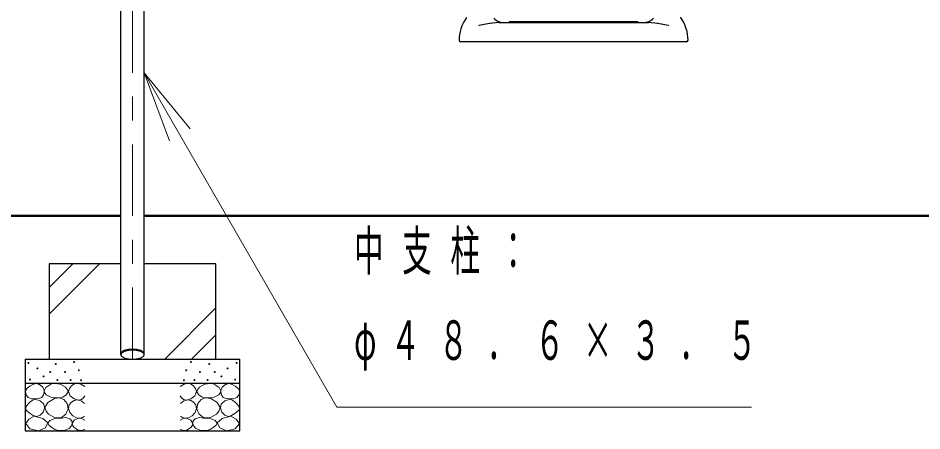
# Model space of a CAD drawing. Units: millimetres on the paper, scale 1:50. Extents: x 197 to 617, y 140 to 437.
# Drawn here: x 297.84 to 335.75, y 204.46 to 221.74 of the extents above; entities that cross this region are included whole.
import ezdxf

# ---------------------------------------------------------------- set-up
doc = ezdxf.new("R2010")
doc.units = ezdxf.units.MM
doc.linetypes.add('USER2', pattern=[6, 3, -1, 1, -1])
doc.layers.add('線', color=2, linetype='Continuous', lineweight=25)
doc.layers.add('補助', color=2, linetype='Continuous', lineweight=13)
doc.styles.add('ＭＳ ゴシック', font='')
doc.styles.get('ＭＳ ゴシック').set_extended_font_data('MS Gothic')

msp = doc.modelspace()

# ---------------------------------------------------------------- linework, layer by layer
at = {"layer": '線', "color": 1, "linetype": 'USER2', "lineweight": 13}
msp.add_line((302.642, 207.455), (302.642, 253.435), dxfattribs=at)
at = {"layer": '線', "color": 7}
for p, q in [((302.156, 207.645), (302.156, 250.107)), ((303.128, 207.645), (303.128, 250.107)), ((299.142, 211.455), (299.142, 207.455)), ((302.156, 211.455), (299.142, 211.455)), ((306.142, 211.455), (303.128, 211.455)), ((306.142, 207.455), (306.142, 211.455)), ((298.142, 207.455), (298.142, 204.455)), ((298.142, 207.455), (307.142, 207.455)), ((307.142, 204.455), (307.142, 207.455)), ((298.142, 206.455), (307.142, 206.455)), ((298.142, 204.455), (307.142, 204.455))]:
    msp.add_line(p, q, dxfattribs=at)
at = {"layer": '線', "color": 131}
for p, q in [((318.003, 221.555), (324.282, 221.555)), ((318.443, 221.589), (318.438, 221.575)), ((318.452, 221.595), (318.553, 221.595)), ((318.553, 221.595), (323.732, 221.595)), ((323.732, 221.595), (323.832, 221.595)), ((323.847, 221.575), (323.842, 221.589)), ((325.882, 220.755), (316.402, 220.755))]:
    msp.add_line(p, q, dxfattribs=at)
at = {"layer": '線', "color": 7, "lineweight": 50}
for p, q in [((302.156, 213.455), (240.122, 213.455)), ((365.162, 213.455), (303.128, 213.455))]:
    msp.add_line(p, q, dxfattribs=at)
at = {"layer": '線', "color": 7, "lineweight": 13}
for p, q in [((303.993, 207.455), (306.142, 209.605)), ((305.116, 207.455), (306.142, 208.482))]:
    msp.add_line(p, q, dxfattribs=at)
at = {"layer": '線'}
msp.add_lwpolyline([(303.128, 207.682), (303.124, 207.707), (303.112, 207.731), (303.091, 207.755), (303.063, 207.777), (303.028, 207.798), (302.986, 207.816), (302.938, 207.833), (302.885, 207.847), (302.828, 207.858), (302.768, 207.866), (302.706, 207.87), (302.642, 207.872), (302.579, 207.87), (302.517, 207.866), (302.456, 207.858), (302.399, 207.847), (302.346, 207.833), (302.299, 207.816), (302.257, 207.798), (302.221, 207.777), (302.193, 207.755), (302.173, 207.731), (302.16, 207.707), (302.156, 207.682)], dxfattribs=at)
at = {"layer": '線', "color": 7}
msp.add_lwpolyline([(303.128, 207.645), (303.126, 207.662), (303.121, 207.678), (303.112, 207.694), (303.099, 207.71), (303.083, 207.726), (303.063, 207.74), (303.04, 207.754), (303.015, 207.767), (302.986, 207.78), (302.955, 207.791), (302.921, 207.801), (302.885, 207.81), (302.848, 207.817), (302.809, 207.824), (302.768, 207.829), (302.727, 207.832), (302.685, 207.834), (302.642, 207.835), (302.6, 207.834), (302.558, 207.832), (302.517, 207.829), (302.476, 207.824), (302.437, 207.817), (302.399, 207.81), (302.364, 207.801), (302.33, 207.791), (302.299, 207.78), (302.27, 207.767), (302.244, 207.754), (302.221, 207.74), (302.202, 207.726), (302.186, 207.71), (302.173, 207.694), (302.164, 207.678), (302.158, 207.662), (302.156, 207.645), (302.158, 207.629), (302.164, 207.612), (302.173, 207.596), (302.186, 207.58), (302.202, 207.565), (302.221, 207.55), (302.244, 207.536), (302.27, 207.523), (302.299, 207.511), (302.33, 207.5), (302.364, 207.49), (302.399, 207.481), (302.437, 207.473), (302.476, 207.467), (302.517, 207.462), (302.558, 207.458), (302.6, 207.456), (302.642, 207.455), (302.685, 207.456), (302.727, 207.458), (302.768, 207.462), (302.809, 207.467), (302.848, 207.473), (302.885, 207.481), (302.921, 207.49), (302.955, 207.5), (302.986, 207.511), (303.015, 207.523), (303.04, 207.536), (303.063, 207.55), (303.083, 207.565), (303.099, 207.58), (303.112, 207.596), (303.121, 207.612), (303.126, 207.629)], close=True, dxfattribs=at)
at = {"layer": '線', "color": 131}
for centre, radius, start, end in [((316.668, 221.715), 0.04, 90, 144.7656), ((325.617, 221.715), 0.04, 35.2344, 90), ((317.942, 220.815), 1.6, 144.7656, 180), ((318.23, 222.155), 0.6, 223.4325, 270), ((318.41, 221.585), 0.03, 270, 340), ((318.452, 221.585), 0.01, 90, 160), ((323.832, 221.585), 0.01, 20, 90), ((323.875, 221.585), 0.03, 200, 270), ((324.055, 222.155), 0.6, 270, 316.5675), ((324.342, 220.815), 1.6, 0, 35.2344), ((316.402, 220.815), 0.06, 180, 270), ((325.882, 220.815), 0.06, 270, 0)]:
    msp.add_arc(centre, radius, start, end, dxfattribs=at)
at = {"layer": '線', "color": 131, "lineweight": 13}
for points, knots in [([(317.794, 221.543), (317.791, 221.543), (317.788, 221.543), (317.784, 221.542), (317.781, 221.542), (317.778, 221.542), (317.774, 221.541), (317.771, 221.541), (317.768, 221.541), (317.765, 221.54), (317.761, 221.54), (317.758, 221.54), (317.755, 221.539), (317.751, 221.539), (317.748, 221.538), (317.745, 221.538), (317.742, 221.538), (317.738, 221.537), (317.735, 221.537), (317.732, 221.537), (317.728, 221.536), (317.725, 221.536), (317.722, 221.535), (317.719, 221.535), (317.715, 221.535), (317.712, 221.534), (317.709, 221.534), (317.705, 221.533), (317.702, 221.533), (317.699, 221.532), (317.696, 221.532), (317.692, 221.532), (317.689, 221.531), (317.686, 221.531), (317.682, 221.53), (317.679, 221.53), (317.676, 221.529), (317.673, 221.529), (317.669, 221.528), (317.666, 221.528), (317.663, 221.528), (317.659, 221.527), (317.656, 221.527), (317.653, 221.526), (317.65, 221.526), (317.646, 221.525), (317.643, 221.525), (317.64, 221.524), (317.637, 221.524), (317.633, 221.523), (317.63, 221.523), (317.627, 221.522), (317.623, 221.522), (317.62, 221.521), (317.617, 221.521), (317.614, 221.52), (317.61, 221.52), (317.607, 221.519), (317.604, 221.519), (317.6, 221.518), (317.597, 221.518), (317.594, 221.517), (317.591, 221.517), (317.587, 221.516), (317.584, 221.516), (317.581, 221.515), (317.578, 221.515), (317.574, 221.514), (317.571, 221.514), (317.568, 221.513), (317.565, 221.513), (317.561, 221.512), (317.558, 221.512), (317.555, 221.511), (317.551, 221.511), (317.548, 221.51), (317.545, 221.51), (317.542, 221.509), (317.538, 221.509), (317.535, 221.508), (317.532, 221.507), (317.529, 221.507), (317.525, 221.506), (317.522, 221.506), (317.519, 221.505), (317.516, 221.505), (317.512, 221.504), (317.509, 221.504), (317.506, 221.503), (317.502, 221.503), (317.499, 221.502), (317.496, 221.501), (317.493, 221.501), (317.489, 221.5), (317.486, 221.5), (317.483, 221.499), (317.48, 221.499), (317.476, 221.498), (317.473, 221.497), (317.47, 221.497), (317.467, 221.496), (317.463, 221.496), (317.46, 221.495), (317.457, 221.494), (317.454, 221.494), (317.45, 221.493), (317.447, 221.493), (317.444, 221.492), (317.441, 221.492), (317.437, 221.491), (317.434, 221.49), (317.431, 221.49), (317.428, 221.489), (317.424, 221.489), (317.421, 221.488), (317.418, 221.487), (317.414, 221.487), (317.411, 221.486), (317.408, 221.485), (317.405, 221.485), (317.401, 221.484), (317.398, 221.484), (317.395, 221.483), (317.392, 221.482), (317.388, 221.482), (317.385, 221.481), (317.382, 221.481), (317.379, 221.48), (317.375, 221.479), (317.372, 221.479), (317.369, 221.478), (317.366, 221.477), (317.362, 221.477), (317.359, 221.476), (317.356, 221.476), (317.353, 221.475), (317.349, 221.474), (317.346, 221.474), (317.343, 221.473), (317.34, 221.472), (317.336, 221.472), (317.333, 221.471), (317.33, 221.47), (317.327, 221.47), (317.323, 221.469), (317.32, 221.468), (317.317, 221.468), (317.314, 221.467), (317.31, 221.467), (317.307, 221.466), (317.304, 221.465), (317.301, 221.465), (317.297, 221.464), (317.294, 221.463), (317.291, 221.463), (317.288, 221.462), (317.284, 221.461), (317.281, 221.461), (317.278, 221.46), (317.275, 221.459), (317.272, 221.459), (317.268, 221.458), (317.265, 221.457), (317.262, 221.457), (317.259, 221.456), (317.255, 221.455), (317.252, 221.455), (317.249, 221.454), (317.246, 221.453), (317.242, 221.453), (317.239, 221.452), (317.236, 221.451), (317.233, 221.451), (317.229, 221.45), (317.226, 221.449), (317.223, 221.448), (317.22, 221.448), (317.216, 221.447), (317.213, 221.446), (317.21, 221.446), (317.207, 221.445), (317.203, 221.444), (317.2, 221.444), (317.197, 221.443), (317.194, 221.442), (317.191, 221.442), (317.187, 221.441), (317.184, 221.44), (317.181, 221.44), (317.178, 221.439), (317.174, 221.438), (317.171, 221.437), (317.168, 221.437), (317.165, 221.436), (317.161, 221.435), (317.158, 221.435), (317.155, 221.434), (317.152, 221.433), (317.148, 221.433)], [0, 0, 0, 0, 1, 1, 1, 2, 2, 2, 3, 3, 3, 4, 4, 4, 5, 5, 5, 6, 6, 6, 7, 7, 7, 8, 8, 8, 9, 9, 9, 10, 10, 10, 11, 11, 11, 12, 12, 12, 13, 13, 13, 14, 14, 14, 15, 15, 15, 16, 16, 16, 17, 17, 17, 18, 18, 18, 19, 19, 19, 20, 20, 20, 21, 21, 21, 22, 22, 22, 23, 23, 23, 24, 24, 24, 25, 25, 25, 26, 26, 26, 27, 27, 27, 28, 28, 28, 29, 29, 29, 30, 30, 30, 31, 31, 31, 32, 32, 32, 33, 33, 33, 34, 34, 34, 35, 35, 35, 36, 36, 36, 37, 37, 37, 38, 38, 38, 39, 39, 39, 40, 40, 40, 41, 41, 41, 42, 42, 42, 43, 43, 43, 44, 44, 44, 45, 45, 45, 46, 46, 46, 47, 47, 47, 48, 48, 48, 49, 49, 49, 50, 50, 50, 51, 51, 51, 52, 52, 52, 53, 53, 53, 54, 54, 54, 55, 55, 55, 56, 56, 56, 57, 57, 57, 58, 58, 58, 59, 59, 59, 60, 60, 60, 61, 61, 61, 62, 62, 62, 63, 63, 63, 64, 64, 64, 65, 65, 65, 66, 66, 66, 66]), ([(318.003, 221.555), (318, 221.555), (317.998, 221.555), (317.996, 221.555), (317.993, 221.555), (317.991, 221.555), (317.989, 221.555), (317.986, 221.555), (317.984, 221.555), (317.982, 221.555), (317.979, 221.555), (317.977, 221.555), (317.975, 221.555), (317.972, 221.555), (317.97, 221.555), (317.968, 221.555), (317.965, 221.555), (317.963, 221.555), (317.961, 221.555), (317.959, 221.555), (317.956, 221.555), (317.954, 221.555), (317.952, 221.555), (317.949, 221.554), (317.947, 221.554), (317.945, 221.554), (317.942, 221.554), (317.94, 221.554), (317.938, 221.554), (317.935, 221.554), (317.933, 221.554), (317.931, 221.554), (317.928, 221.554), (317.926, 221.554), (317.924, 221.553), (317.921, 221.553), (317.919, 221.553), (317.917, 221.553), (317.914, 221.553), (317.912, 221.553), (317.91, 221.553), (317.908, 221.553), (317.905, 221.552), (317.903, 221.552), (317.901, 221.552), (317.898, 221.552), (317.896, 221.552), (317.894, 221.552), (317.891, 221.552), (317.889, 221.551), (317.887, 221.551), (317.884, 221.551), (317.882, 221.551), (317.88, 221.551), (317.877, 221.551), (317.875, 221.551), (317.873, 221.55), (317.87, 221.55), (317.868, 221.55), (317.866, 221.55), (317.864, 221.55), (317.861, 221.55), (317.859, 221.549), (317.857, 221.549), (317.854, 221.549), (317.852, 221.549), (317.85, 221.549), (317.847, 221.548), (317.845, 221.548), (317.843, 221.548), (317.84, 221.548), (317.838, 221.548), (317.836, 221.547), (317.833, 221.547), (317.831, 221.547), (317.829, 221.547), (317.827, 221.547), (317.824, 221.546), (317.822, 221.546), (317.82, 221.546), (317.817, 221.546), (317.815, 221.546), (317.813, 221.545), (317.81, 221.545), (317.808, 221.545), (317.806, 221.545), (317.803, 221.544), (317.801, 221.544), (317.799, 221.544), (317.797, 221.544), (317.794, 221.543)], [0, 0, 0, 0, 1, 1, 1, 2, 2, 2, 3, 3, 3, 4, 4, 4, 5, 5, 5, 6, 6, 6, 7, 7, 7, 8, 8, 8, 9, 9, 9, 10, 10, 10, 11, 11, 11, 12, 12, 12, 13, 13, 13, 14, 14, 14, 15, 15, 15, 16, 16, 16, 17, 17, 17, 18, 18, 18, 19, 19, 19, 20, 20, 20, 21, 21, 21, 22, 22, 22, 23, 23, 23, 24, 24, 24, 25, 25, 25, 26, 26, 26, 27, 27, 27, 28, 28, 28, 29, 29, 29, 30, 30, 30, 30]), ([(324.49, 221.543), (324.488, 221.544), (324.486, 221.544), (324.483, 221.544), (324.481, 221.544), (324.479, 221.545), (324.477, 221.545), (324.474, 221.545), (324.472, 221.545), (324.47, 221.546), (324.467, 221.546), (324.465, 221.546), (324.463, 221.546), (324.46, 221.546), (324.458, 221.547), (324.456, 221.547), (324.453, 221.547), (324.451, 221.547), (324.449, 221.547), (324.447, 221.548), (324.444, 221.548), (324.442, 221.548), (324.44, 221.548), (324.437, 221.548), (324.435, 221.549), (324.433, 221.549), (324.43, 221.549), (324.428, 221.549), (324.426, 221.549), (324.423, 221.55), (324.421, 221.55), (324.419, 221.55), (324.416, 221.55), (324.414, 221.55), (324.412, 221.55), (324.41, 221.551), (324.407, 221.551), (324.405, 221.551), (324.403, 221.551), (324.4, 221.551), (324.398, 221.551), (324.396, 221.551), (324.393, 221.552), (324.391, 221.552), (324.389, 221.552), (324.386, 221.552), (324.384, 221.552), (324.382, 221.552), (324.379, 221.552), (324.377, 221.553), (324.375, 221.553), (324.372, 221.553), (324.37, 221.553), (324.368, 221.553), (324.366, 221.553), (324.363, 221.553), (324.361, 221.553), (324.359, 221.554), (324.356, 221.554), (324.354, 221.554), (324.352, 221.554), (324.349, 221.554), (324.347, 221.554), (324.345, 221.554), (324.342, 221.554), (324.34, 221.554), (324.338, 221.554), (324.335, 221.554), (324.333, 221.555), (324.331, 221.555), (324.328, 221.555), (324.326, 221.555), (324.324, 221.555), (324.321, 221.555), (324.319, 221.555), (324.317, 221.555), (324.315, 221.555), (324.312, 221.555), (324.31, 221.555), (324.308, 221.555), (324.305, 221.555), (324.303, 221.555), (324.301, 221.555), (324.298, 221.555), (324.296, 221.555), (324.294, 221.555), (324.291, 221.555), (324.289, 221.555), (324.287, 221.555), (324.284, 221.555), (324.282, 221.555)], [0, 0, 0, 0, 1, 1, 1, 2, 2, 2, 3, 3, 3, 4, 4, 4, 5, 5, 5, 6, 6, 6, 7, 7, 7, 8, 8, 8, 9, 9, 9, 10, 10, 10, 11, 11, 11, 12, 12, 12, 13, 13, 13, 14, 14, 14, 15, 15, 15, 16, 16, 16, 17, 17, 17, 18, 18, 18, 19, 19, 19, 20, 20, 20, 21, 21, 21, 22, 22, 22, 23, 23, 23, 24, 24, 24, 25, 25, 25, 26, 26, 26, 27, 27, 27, 28, 28, 28, 29, 29, 29, 30, 30, 30, 30]), ([(325.136, 221.433), (325.133, 221.433), (325.13, 221.434), (325.126, 221.435), (325.123, 221.435), (325.12, 221.436), (325.117, 221.437), (325.114, 221.437), (325.11, 221.438), (325.107, 221.439), (325.104, 221.44), (325.101, 221.44), (325.097, 221.441), (325.094, 221.442), (325.091, 221.442), (325.088, 221.443), (325.084, 221.444), (325.081, 221.444), (325.078, 221.445), (325.075, 221.446), (325.071, 221.446), (325.068, 221.447), (325.065, 221.448), (325.062, 221.449), (325.058, 221.449), (325.055, 221.45), (325.052, 221.451), (325.049, 221.451), (325.046, 221.452), (325.042, 221.453), (325.039, 221.453), (325.036, 221.454), (325.033, 221.455), (325.029, 221.455), (325.026, 221.456), (325.023, 221.457), (325.02, 221.457), (325.016, 221.458), (325.013, 221.459), (325.01, 221.459), (325.007, 221.46), (325.003, 221.461), (325, 221.461), (324.997, 221.462), (324.994, 221.463), (324.99, 221.463), (324.987, 221.464), (324.984, 221.465), (324.981, 221.465), (324.977, 221.466), (324.974, 221.467), (324.971, 221.467), (324.968, 221.468), (324.964, 221.468), (324.961, 221.469), (324.958, 221.47), (324.955, 221.47), (324.951, 221.471), (324.948, 221.472), (324.945, 221.472), (324.942, 221.473), (324.938, 221.474), (324.935, 221.474), (324.932, 221.475), (324.929, 221.476), (324.925, 221.476), (324.922, 221.477), (324.919, 221.477), (324.916, 221.478), (324.912, 221.479), (324.909, 221.479), (324.906, 221.48), (324.903, 221.481), (324.899, 221.481), (324.896, 221.482), (324.893, 221.482), (324.89, 221.483), (324.886, 221.484), (324.883, 221.484), (324.88, 221.485), (324.877, 221.485), (324.873, 221.486), (324.87, 221.487), (324.867, 221.487), (324.864, 221.488), (324.86, 221.489), (324.857, 221.489), (324.854, 221.49), (324.851, 221.49), (324.847, 221.491), (324.844, 221.492), (324.841, 221.492), (324.838, 221.493), (324.834, 221.493), (324.831, 221.494), (324.828, 221.494), (324.825, 221.495), (324.821, 221.496), (324.818, 221.496), (324.815, 221.497), (324.812, 221.497), (324.808, 221.498), (324.805, 221.499), (324.802, 221.499), (324.798, 221.5), (324.795, 221.5), (324.792, 221.501), (324.789, 221.501), (324.785, 221.502), (324.782, 221.503), (324.779, 221.503), (324.776, 221.504), (324.772, 221.504), (324.769, 221.505), (324.766, 221.505), (324.763, 221.506), (324.759, 221.506), (324.756, 221.507), (324.753, 221.507), (324.75, 221.508), (324.746, 221.509), (324.743, 221.509), (324.74, 221.51), (324.736, 221.51), (324.733, 221.511), (324.73, 221.511), (324.727, 221.512), (324.723, 221.512), (324.72, 221.513), (324.717, 221.513), (324.714, 221.514), (324.71, 221.514), (324.707, 221.515), (324.704, 221.515), (324.7, 221.516), (324.697, 221.516), (324.694, 221.517), (324.691, 221.517), (324.687, 221.518), (324.684, 221.518), (324.681, 221.519), (324.678, 221.519), (324.674, 221.52), (324.671, 221.52), (324.668, 221.521), (324.664, 221.521), (324.661, 221.522), (324.658, 221.522), (324.655, 221.523), (324.651, 221.523), (324.648, 221.524), (324.645, 221.524), (324.642, 221.525), (324.638, 221.525), (324.635, 221.526), (324.632, 221.526), (324.628, 221.527), (324.625, 221.527), (324.622, 221.528), (324.619, 221.528), (324.615, 221.528), (324.612, 221.529), (324.609, 221.529), (324.605, 221.53), (324.602, 221.53), (324.599, 221.531), (324.596, 221.531), (324.592, 221.532), (324.589, 221.532), (324.586, 221.532), (324.582, 221.533), (324.579, 221.533), (324.576, 221.534), (324.573, 221.534), (324.569, 221.535), (324.566, 221.535), (324.563, 221.535), (324.559, 221.536), (324.556, 221.536), (324.553, 221.537), (324.55, 221.537), (324.546, 221.537), (324.543, 221.538), (324.54, 221.538), (324.536, 221.538), (324.533, 221.539), (324.53, 221.539), (324.527, 221.54), (324.523, 221.54), (324.52, 221.54), (324.517, 221.541), (324.513, 221.541), (324.51, 221.541), (324.507, 221.542), (324.504, 221.542), (324.5, 221.542), (324.497, 221.543), (324.494, 221.543), (324.49, 221.543)], [0, 0, 0, 0, 1, 1, 1, 2, 2, 2, 3, 3, 3, 4, 4, 4, 5, 5, 5, 6, 6, 6, 7, 7, 7, 8, 8, 8, 9, 9, 9, 10, 10, 10, 11, 11, 11, 12, 12, 12, 13, 13, 13, 14, 14, 14, 15, 15, 15, 16, 16, 16, 17, 17, 17, 18, 18, 18, 19, 19, 19, 20, 20, 20, 21, 21, 21, 22, 22, 22, 23, 23, 23, 24, 24, 24, 25, 25, 25, 26, 26, 26, 27, 27, 27, 28, 28, 28, 29, 29, 29, 30, 30, 30, 31, 31, 31, 32, 32, 32, 33, 33, 33, 34, 34, 34, 35, 35, 35, 36, 36, 36, 37, 37, 37, 38, 38, 38, 39, 39, 39, 40, 40, 40, 41, 41, 41, 42, 42, 42, 43, 43, 43, 44, 44, 44, 45, 45, 45, 46, 46, 46, 47, 47, 47, 48, 48, 48, 49, 49, 49, 50, 50, 50, 51, 51, 51, 52, 52, 52, 53, 53, 53, 54, 54, 54, 55, 55, 55, 56, 56, 56, 57, 57, 57, 58, 58, 58, 59, 59, 59, 60, 60, 60, 61, 61, 61, 62, 62, 62, 63, 63, 63, 64, 64, 64, 65, 65, 65, 66, 66, 66, 66])]:
    msp.add_open_spline(points, degree=3, knots=knots, dxfattribs=at)
at = {"layer": '補助'}
for p, q in [((303.128, 219.455), (304.628, 216.857)), ((305.061, 217.107), (303.128, 219.455)), ((304.195, 216.607), (303.128, 219.455)), ((304.628, 216.857), (311.211, 205.455)), ((299.142, 210.462), (300.135, 211.455)), ((299.142, 209.34), (301.258, 211.455)), ((311.211, 205.455), (312.211, 205.455)), ((312.211, 205.455), (328.607, 205.455))]:
    msp.add_line(p, q, dxfattribs=at)
for points in [[(298.591, 206.443), (298.462, 206.393), (298.338, 206.323), (298.221, 206.242), (298.148, 206.133), (298.168, 205.981), (298.268, 205.854), (298.405, 205.802), (298.56, 205.797), (298.712, 205.809), (298.838, 205.86), (298.913, 205.966), (298.94, 206.095), (298.923, 206.199), (298.864, 206.298), (298.741, 206.394)], [(299.38, 206.445), (299.282, 206.433), (299.169, 206.391), (299.01, 206.275), (298.936, 206.137), (298.954, 206.058), (299.028, 205.97), (299.218, 205.874), (299.418, 205.845), (299.565, 205.842), (299.715, 205.872), (299.867, 205.964), (299.942, 206.088), (299.923, 206.181), (299.828, 206.288), (299.615, 206.413)], [(305.905, 206.445), (306.003, 206.433), (306.116, 206.391), (306.275, 206.275), (306.348, 206.137), (306.331, 206.058), (306.256, 205.97), (306.066, 205.874), (305.867, 205.845), (305.72, 205.842), (305.57, 205.872), (305.418, 205.964), (305.343, 206.088), (305.362, 206.181), (305.456, 206.288), (305.67, 206.413)], [(306.693, 206.443), (306.823, 206.393), (306.947, 206.323), (307.064, 206.242), (307.137, 206.133), (307.117, 205.981), (307.017, 205.854), (306.879, 205.802), (306.725, 205.797), (306.573, 205.809), (306.446, 205.86), (306.371, 205.966), (306.345, 206.095), (306.362, 206.199), (306.421, 206.298), (306.544, 206.394)], [(299.126, 205.159), (299.377, 205.021), (299.645, 205.002), (299.85, 205.151), (299.947, 205.386), (299.902, 205.601), (299.764, 205.764), (299.587, 205.833), (299.364, 205.807), (299.088, 205.646), (298.969, 205.429), (299.022, 205.285)], [(306.159, 205.159), (305.907, 205.021), (305.64, 205.002), (305.434, 205.151), (305.337, 205.386), (305.383, 205.601), (305.521, 205.764), (305.698, 205.833), (305.921, 205.807), (306.196, 205.646), (306.316, 205.429), (306.263, 205.285)], [(298.541, 205.784), (298.434, 205.729), (298.325, 205.645), (298.196, 205.509), (298.148, 205.372), (298.22, 205.276), (298.35, 205.189), (298.483, 205.103), (298.617, 205.062), (298.77, 205.111), (298.895, 205.239), (298.958, 205.405), (298.927, 205.575), (298.764, 205.72)], [(306.744, 205.784), (306.851, 205.729), (306.959, 205.645), (307.088, 205.509), (307.137, 205.372), (307.064, 205.276), (306.934, 205.189), (306.801, 205.103), (306.668, 205.062), (306.515, 205.111), (306.389, 205.239), (306.327, 205.405), (306.357, 205.575), (306.521, 205.72)], [(298.524, 205.066), (298.298, 204.945), (298.162, 204.769), (298.331, 204.544), (298.7, 204.461), (298.987, 204.584), (299.096, 204.791), (298.88, 204.973)], [(299.666, 204.983), (299.516, 204.995), (299.353, 204.967), (299.174, 204.885), (299.088, 204.777), (299.142, 204.684), (299.261, 204.594), (299.39, 204.517), (299.537, 204.469), (299.774, 204.474), (299.98, 204.556), (300.074, 204.652), (300.115, 204.767), (300.094, 204.87), (300.012, 204.961), (299.844, 205.012)], [(305.618, 204.983), (305.769, 204.995), (305.932, 204.967), (306.11, 204.885), (306.197, 204.777), (306.143, 204.684), (306.024, 204.594), (305.894, 204.517), (305.748, 204.469), (305.511, 204.474), (305.305, 204.556), (305.211, 204.652), (305.17, 204.767), (305.191, 204.87), (305.272, 204.961), (305.44, 205.012)], [(306.76, 205.066), (306.987, 204.945), (307.123, 204.769), (306.953, 204.544), (306.585, 204.461), (306.298, 204.584), (306.189, 204.791), (306.405, 204.973)]]:
    msp.add_lwpolyline(points, close=True, dxfattribs=at)
for points in [[(300.642, 206.321), (300.474, 206.418), (300.3, 206.448), (300.188, 206.414), (300.085, 206.34), (299.995, 206.234), (299.958, 206.1), (300.031, 205.924), (300.192, 205.795), (300.358, 205.748), (300.503, 205.77), (300.584, 205.838), (300.642, 205.928)], [(304.642, 206.321), (304.811, 206.418), (304.985, 206.448), (305.097, 206.414), (305.2, 206.34), (305.289, 206.234), (305.327, 206.1), (305.253, 205.924), (305.092, 205.795), (304.926, 205.748), (304.782, 205.77), (304.701, 205.838), (304.642, 205.928)], [(300.636, 205.599), (300.493, 205.708), (300.332, 205.757), (300.198, 205.733), (300.078, 205.656), (299.99, 205.54), (299.958, 205.396), (300.011, 205.224), (300.135, 205.086), (300.288, 205.008), (300.44, 204.991), (300.543, 205.019), (300.636, 205.073)], [(304.649, 205.599), (304.791, 205.708), (304.953, 205.757), (305.087, 205.733), (305.206, 205.656), (305.294, 205.54), (305.327, 205.396), (305.273, 205.224), (305.149, 205.086), (304.996, 205.008), (304.845, 204.991), (304.742, 205.019), (304.649, 205.073)], [(300.642, 204.908), (300.522, 204.975), (300.376, 204.991), (300.202, 204.904), (300.116, 204.769), (300.129, 204.695), (300.186, 204.61), (300.329, 204.501), (300.478, 204.465), (300.563, 204.486), (300.642, 204.528)], [(304.642, 204.908), (304.763, 204.975), (304.908, 204.991), (305.083, 204.904), (305.168, 204.769), (305.156, 204.695), (305.099, 204.61), (304.955, 204.501), (304.807, 204.465), (304.721, 204.486), (304.642, 204.528)]]:
    msp.add_lwpolyline(points, dxfattribs=at)
for centre in [(300.191, 207.337), (305.094, 207.337), (298.274, 207.299), (298.655, 207.071), (299.421, 207.255), (300.391, 206.997), (304.894, 206.997), (305.863, 207.255), (306.63, 207.071), (307.01, 207.299), (298.338, 206.602), (298.914, 206.735), (299.193, 206.925), (299.491, 206.583), (299.812, 206.926), (300.045, 206.586), (300.488, 206.575), (304.797, 206.575), (305.24, 206.586), (305.472, 206.926), (305.793, 206.583), (306.091, 206.925), (306.37, 206.735), (306.947, 206.602)]:
    msp.add_circle(centre, 0.02, dxfattribs=at)

# ---------------------------------------------------------------- texts
at = {"layer": '補助', "char_height": 1.65, "attachment_point": 1, "style": 'ＭＳ ゴシック'}
for s, insert in [('\\T1.63;\\W0.55;中支柱：', (311.936, 212.83)), ('\\T1.63;\\W0.55;φ４８．６×３．５', (311.936, 209.08))]:
    msp.add_mtext(s, dxfattribs=dict(at, insert=insert))

doc.saveas('drawing.dxf')
